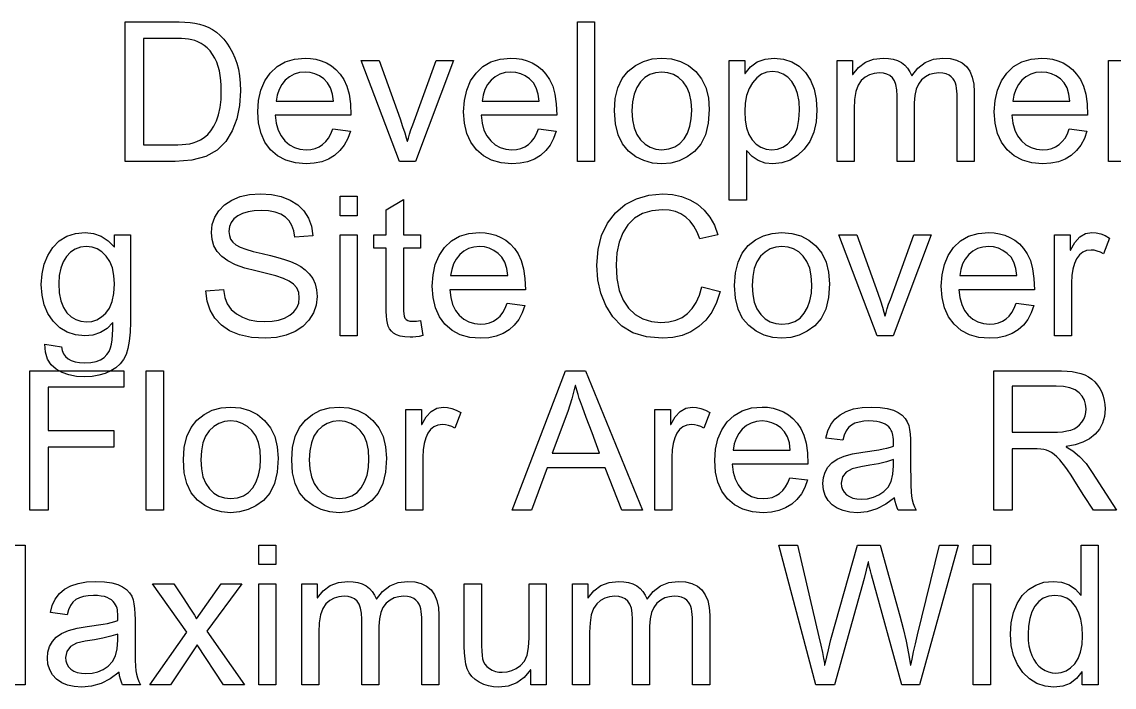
# Model space of a CAD drawing. Header units: metres. Extents: x -43 to 83, y -20 to 98.
# Drawn here: x -28.03 to -12.37, y -9.53 to 0 of the extents above; entities that cross this region are included whole.
import ezdxf

# ---------------------------------------------------------------- set-up
doc = ezdxf.new("R2010")
doc.units = ezdxf.units.M
doc.layers.add('METRICS', color=7, linetype='Continuous')

msp = doc.modelspace()

# ---------------------------------------------------------------- linework, layer by layer
at = {"layer": 'METRICS'}
for points in [[(-26.548, 0), (-25.858, 0), (-25.771, -0.001), (-25.689, -0.005), (-25.614, -0.01), (-25.546, -0.018), (-25.481, -0.031), (-25.418, -0.05), (-25.356, -0.076), (-25.295, -0.108), (-25.238, -0.148), (-25.183, -0.194), (-25.133, -0.246), (-25.087, -0.306), (-25.044, -0.371), (-25.007, -0.44), (-24.974, -0.515), (-24.946, -0.594), (-24.924, -0.68), (-24.908, -0.774), (-24.898, -0.877), (-24.895, -0.989), (-24.908, -1.2), (-24.947, -1.392), (-25.013, -1.563), (-25.105, -1.716), (-25.229, -1.84), (-25.391, -1.929), (-25.591, -1.982), (-25.828, -2), (-26.548, -2), (-26.548, 0)], [(-19.817, -2), (-20.063, -2), (-20.063, 0), (-19.817, 0), (-19.817, -2)], [(-26.284, -1.763), (-25.855, -1.763), (-25.792, -1.762), (-25.731, -1.759), (-25.675, -1.753), (-25.621, -1.746), (-25.57, -1.735), (-25.518, -1.716), (-25.465, -1.69), (-25.413, -1.658), (-25.362, -1.616), (-25.316, -1.562), (-25.274, -1.497), (-25.237, -1.42), (-25.207, -1.331), (-25.185, -1.229), (-25.172, -1.113), (-25.168, -0.984), (-25.169, -0.91), (-25.174, -0.839), (-25.183, -0.77), (-25.194, -0.703), (-25.211, -0.64), (-25.232, -0.579), (-25.26, -0.521), (-25.293, -0.466), (-25.33, -0.416), (-25.37, -0.373), (-25.412, -0.337), (-25.457, -0.309), (-25.503, -0.287), (-25.549, -0.269), (-25.593, -0.256), (-25.638, -0.248), (-25.685, -0.244), (-25.738, -0.24), (-25.798, -0.238), (-25.864, -0.237), (-26.284, -0.237), (-26.284, -1.763)], [(-23.31, -1.338), (-24.394, -1.338), (-24.38, -1.451), (-24.352, -1.55), (-24.312, -1.635), (-24.257, -1.705), (-24.192, -1.761), (-24.12, -1.8), (-24.04, -1.824), (-23.952, -1.832), (-23.885, -1.828), (-23.823, -1.814), (-23.767, -1.79), (-23.716, -1.758), (-23.671, -1.716), (-23.632, -1.665), (-23.598, -1.604), (-23.57, -1.533), (-23.318, -1.565), (-23.355, -1.671), (-23.405, -1.765), (-23.468, -1.845), (-23.543, -1.913), (-23.63, -1.966), (-23.727, -2.004), (-23.835, -2.027), (-23.952, -2.034), (-24.106, -2.022), (-24.243, -1.984), (-24.361, -1.922), (-24.462, -1.834), (-24.542, -1.725), (-24.599, -1.598), (-24.634, -1.452), (-24.645, -1.288), (-24.634, -1.125), (-24.601, -0.978), (-24.545, -0.847), (-24.467, -0.733), (-24.369, -0.639), (-24.253, -0.573), (-24.118, -0.533), (-23.966, -0.52), (-23.887, -0.524), (-23.811, -0.537), (-23.735, -0.559), (-23.661, -0.589), (-23.59, -0.63), (-23.525, -0.683), (-23.466, -0.749), (-23.412, -0.826), (-23.367, -0.921), (-23.335, -1.038), (-23.316, -1.177), (-23.31, -1.338)], [(-21.838, -0.553), (-22.385, -2), (-22.614, -2), (-23.164, -0.553), (-22.905, -0.553), (-22.606, -1.39), (-22.568, -1.499), (-22.538, -1.589), (-22.517, -1.66), (-22.505, -1.712), (-22.499, -1.712), (-22.486, -1.665), (-22.47, -1.61), (-22.449, -1.547), (-22.424, -1.477), (-22.089, -0.553), (-21.838, -0.553)], [(-20.359, -1.338), (-21.443, -1.338), (-21.429, -1.451), (-21.402, -1.55), (-21.361, -1.635), (-21.306, -1.705), (-21.241, -1.761), (-21.169, -1.8), (-21.089, -1.824), (-21.001, -1.832), (-20.934, -1.828), (-20.872, -1.814), (-20.816, -1.79), (-20.765, -1.758), (-20.72, -1.716), (-20.681, -1.665), (-20.647, -1.604), (-20.619, -1.533), (-20.367, -1.565), (-20.404, -1.671), (-20.454, -1.765), (-20.517, -1.845), (-20.592, -1.913), (-20.679, -1.966), (-20.776, -2.004), (-20.884, -2.027), (-21.001, -2.034), (-21.155, -2.022), (-21.292, -1.984), (-21.41, -1.922), (-21.511, -1.834), (-21.591, -1.725), (-21.649, -1.598), (-21.683, -1.452), (-21.694, -1.288), (-21.683, -1.125), (-21.65, -0.978), (-21.594, -0.847), (-21.516, -0.733), (-21.418, -0.639), (-21.302, -0.573), (-21.168, -0.533), (-21.015, -0.52), (-20.937, -0.524), (-20.86, -0.537), (-20.784, -0.559), (-20.71, -0.589), (-20.64, -0.63), (-20.575, -0.683), (-20.515, -0.749), (-20.461, -0.826), (-20.416, -0.921), (-20.384, -1.038), (-20.365, -1.177), (-20.359, -1.338)], [(-18.853, -0.52), (-18.712, -0.532), (-18.584, -0.568), (-18.469, -0.627), (-18.366, -0.711), (-18.282, -0.816), (-18.222, -0.942), (-18.185, -1.088), (-18.173, -1.254), (-18.186, -1.452), (-18.225, -1.618), (-18.291, -1.753), (-18.382, -1.857), (-18.49, -1.935), (-18.604, -1.99), (-18.725, -2.023), (-18.853, -2.034), (-18.985, -2.023), (-19.109, -1.989), (-19.223, -1.932), (-19.329, -1.853), (-19.417, -1.749), (-19.48, -1.618), (-19.518, -1.461), (-19.531, -1.277), (-19.519, -1.098), (-19.482, -0.944), (-19.421, -0.813), (-19.336, -0.707), (-19.232, -0.625), (-19.117, -0.567), (-18.991, -0.532), (-18.853, -0.52)], [(-17.656, -0.739), (-17.579, -0.643), (-17.484, -0.575), (-17.372, -0.534), (-17.243, -0.52), (-17.108, -0.533), (-16.988, -0.571), (-16.883, -0.636), (-16.793, -0.726), (-16.72, -0.838), (-16.669, -0.964), (-16.638, -1.107), (-16.628, -1.265), (-16.639, -1.432), (-16.673, -1.582), (-16.73, -1.713), (-16.81, -1.826), (-16.907, -1.917), (-17.014, -1.982), (-17.131, -2.021), (-17.259, -2.034), (-17.37, -2.023), (-17.469, -1.988), (-17.557, -1.93), (-17.633, -1.849), (-17.64, -1.849), (-17.64, -2.557), (-17.885, -2.557), (-17.885, -0.553), (-17.662, -0.553), (-17.662, -0.739), (-17.656, -0.739)], [(-14.372, -2), (-14.618, -2), (-14.618, -1.086), (-14.619, -1.037), (-14.621, -0.992), (-14.626, -0.951), (-14.632, -0.913), (-14.641, -0.879), (-14.656, -0.846), (-14.676, -0.815), (-14.702, -0.786), (-14.734, -0.762), (-14.774, -0.745), (-14.823, -0.735), (-14.879, -0.731), (-14.948, -0.738), (-15.013, -0.756), (-15.073, -0.788), (-15.128, -0.832), (-15.174, -0.891), (-15.207, -0.965), (-15.227, -1.054), (-15.233, -1.16), (-15.233, -2), (-15.479, -2), (-15.479, -1.059), (-15.483, -0.972), (-15.495, -0.9), (-15.516, -0.843), (-15.545, -0.801), (-15.582, -0.77), (-15.625, -0.749), (-15.675, -0.736), (-15.733, -0.731), (-15.808, -0.738), (-15.877, -0.759), (-15.938, -0.793), (-15.992, -0.84), (-16.037, -0.907), (-16.069, -0.997), (-16.088, -1.111), (-16.094, -1.248), (-16.094, -2), (-16.34, -2), (-16.34, -0.553), (-16.119, -0.553), (-16.119, -0.754), (-16.113, -0.754), (-16.031, -0.652), (-15.931, -0.578), (-15.815, -0.534), (-15.681, -0.52), (-15.604, -0.524), (-15.535, -0.536), (-15.473, -0.555), (-15.418, -0.583), (-15.37, -0.619), (-15.329, -0.663), (-15.295, -0.714), (-15.269, -0.774), (-15.181, -0.663), (-15.077, -0.583), (-14.957, -0.536), (-14.823, -0.52), (-14.717, -0.527), (-14.626, -0.55), (-14.548, -0.588), (-14.485, -0.641), (-14.436, -0.709), (-14.401, -0.793), (-14.379, -0.892), (-14.372, -1.005), (-14.372, -2)], [(-12.749, -1.338), (-13.834, -1.338), (-13.819, -1.451), (-13.792, -1.55), (-13.751, -1.635), (-13.696, -1.705), (-13.632, -1.761), (-13.559, -1.8), (-13.479, -1.824), (-13.392, -1.832), (-13.324, -1.828), (-13.262, -1.814), (-13.206, -1.79), (-13.156, -1.758), (-13.111, -1.716), (-13.071, -1.665), (-13.038, -1.604), (-13.01, -1.533), (-12.757, -1.565), (-12.794, -1.671), (-12.844, -1.765), (-12.907, -1.845), (-12.982, -1.913), (-13.069, -1.966), (-13.166, -2.004), (-13.274, -2.027), (-13.392, -2.034), (-13.546, -2.022), (-13.682, -1.984), (-13.8, -1.922), (-13.901, -1.834), (-13.981, -1.725), (-14.039, -1.598), (-14.073, -1.452), (-14.085, -1.288), (-14.073, -1.125), (-14.04, -0.978), (-13.984, -0.847), (-13.907, -0.733), (-13.808, -0.639), (-13.692, -0.573), (-13.558, -0.533), (-13.405, -0.52), (-13.327, -0.524), (-13.25, -0.537), (-13.174, -0.559), (-13.1, -0.589), (-13.03, -0.63), (-12.965, -0.683), (-12.905, -0.749), (-12.851, -0.826), (-12.807, -0.921), (-12.775, -1.038), (-12.755, -1.177), (-12.749, -1.338)], [(-12.205, -2), (-12.45, -2), (-12.45, -0.553), (-12.229, -0.553)], [(-23.562, -1.136), (-23.576, -1.034), (-23.604, -0.946), (-23.645, -0.874), (-23.699, -0.818), (-23.762, -0.775), (-23.827, -0.745), (-23.895, -0.726), (-23.966, -0.72), (-24.049, -0.728), (-24.124, -0.749), (-24.191, -0.786), (-24.251, -0.836), (-24.301, -0.899), (-24.339, -0.969), (-24.366, -1.049), (-24.381, -1.136), (-23.562, -1.136)], [(-20.611, -1.136), (-20.625, -1.034), (-20.653, -0.946), (-20.694, -0.874), (-20.748, -0.818), (-20.811, -0.775), (-20.876, -0.745), (-20.944, -0.726), (-21.015, -0.72), (-21.098, -0.728), (-21.173, -0.749), (-21.24, -0.786), (-21.3, -0.836), (-21.35, -0.899), (-21.388, -0.969), (-21.415, -1.049), (-21.43, -1.136), (-20.611, -1.136)], [(-18.853, -1.832), (-18.754, -1.822), (-18.668, -1.793), (-18.594, -1.745), (-18.533, -1.677), (-18.486, -1.593), (-18.452, -1.497), (-18.431, -1.388), (-18.424, -1.267), (-18.432, -1.14), (-18.455, -1.029), (-18.494, -0.935), (-18.548, -0.858), (-18.613, -0.798), (-18.686, -0.755), (-18.766, -0.729), (-18.853, -0.72), (-18.942, -0.729), (-19.023, -0.755), (-19.095, -0.799), (-19.16, -0.86), (-19.212, -0.939), (-19.25, -1.034), (-19.272, -1.147), (-19.28, -1.277), (-19.272, -1.406), (-19.249, -1.519), (-19.211, -1.614), (-19.158, -1.692), (-19.093, -1.754), (-19.02, -1.797), (-18.94, -1.823), (-18.853, -1.832)], [(-17.276, -1.832), (-17.193, -1.823), (-17.119, -1.797), (-17.051, -1.752), (-16.991, -1.69), (-16.942, -1.61), (-16.907, -1.512), (-16.886, -1.397), (-16.879, -1.265), (-16.885, -1.139), (-16.906, -1.029), (-16.94, -0.935), (-16.987, -0.855), (-17.045, -0.793), (-17.111, -0.748), (-17.184, -0.721), (-17.265, -0.712), (-17.348, -0.722), (-17.424, -0.752), (-17.492, -0.802), (-17.552, -0.872), (-17.601, -0.957), (-17.636, -1.055), (-17.657, -1.164), (-17.664, -1.285), (-17.658, -1.411), (-17.637, -1.521), (-17.604, -1.615), (-17.557, -1.693), (-17.499, -1.754), (-17.432, -1.797), (-17.358, -1.823), (-17.276, -1.832)], [(-13.001, -1.136), (-13.016, -1.034), (-13.043, -0.946), (-13.084, -0.874), (-13.138, -0.818), (-13.201, -0.775), (-13.266, -0.745), (-13.334, -0.726), (-13.405, -0.72), (-13.488, -0.728), (-13.563, -0.749), (-13.631, -0.786), (-13.69, -0.836), (-13.74, -0.899), (-13.779, -0.969), (-13.805, -1.049), (-13.82, -1.136), (-13.001, -1.136)], [(-24.112, -3.087), (-24.127, -2.997), (-24.155, -2.919), (-24.196, -2.853), (-24.25, -2.799), (-24.317, -2.757), (-24.397, -2.727), (-24.491, -2.709), (-24.598, -2.703), (-24.695, -2.708), (-24.783, -2.722), (-24.862, -2.746), (-24.93, -2.78), (-24.987, -2.822), (-25.027, -2.873), (-25.051, -2.933), (-25.059, -3.002), (-25.052, -3.063), (-25.034, -3.115), (-25.003, -3.159), (-24.96, -3.195), (-24.899, -3.227), (-24.816, -3.258), (-24.71, -3.29), (-24.581, -3.321), (-24.463, -3.349), (-24.356, -3.377), (-24.26, -3.405), (-24.176, -3.433), (-24.1, -3.466), (-24.03, -3.506), (-23.966, -3.555), (-23.907, -3.611), (-23.858, -3.677), (-23.823, -3.753), (-23.802, -3.839), (-23.795, -3.935), (-23.808, -4.059), (-23.847, -4.171), (-23.911, -4.273), (-24.001, -4.364), (-24.111, -4.438), (-24.237, -4.491), (-24.379, -4.523), (-24.536, -4.534), (-24.734, -4.522), (-24.905, -4.487), (-25.049, -4.428), (-25.167, -4.346), (-25.26, -4.245), (-25.327, -4.13), (-25.37, -4.001), (-25.389, -3.857), (-25.138, -3.836), (-25.12, -3.948), (-25.083, -4.043), (-25.027, -4.122), (-24.952, -4.186), (-24.864, -4.234), (-24.767, -4.268), (-24.661, -4.288), (-24.547, -4.295), (-24.441, -4.29), (-24.346, -4.273), (-24.261, -4.244), (-24.188, -4.204), (-24.128, -4.154), (-24.085, -4.096), (-24.059, -4.03), (-24.05, -3.956), (-24.059, -3.879), (-24.086, -3.814), (-24.131, -3.76), (-24.194, -3.717), (-24.277, -3.68), (-24.386, -3.642), (-24.518, -3.606), (-24.675, -3.569), (-24.832, -3.529), (-24.965, -3.481), (-25.075, -3.426), (-25.161, -3.364), (-25.226, -3.292), (-25.273, -3.211), (-25.3, -3.121), (-25.31, -3.02), (-25.298, -2.905), (-25.263, -2.8), (-25.204, -2.706), (-25.121, -2.623), (-25.019, -2.554), (-24.899, -2.505), (-24.762, -2.476), (-24.608, -2.466), (-24.45, -2.476), (-24.308, -2.505), (-24.182, -2.554), (-24.073, -2.622), (-23.984, -2.708), (-23.918, -2.811), (-23.876, -2.93), (-23.858, -3.066), (-24.112, -3.087)], [(-23.218, -2.778), (-23.464, -2.778), (-23.464, -2.5), (-23.218, -2.5), (-23.218, -2.778)], [(-18.015, -3.866), (-18.067, -4.023), (-18.135, -4.16), (-18.219, -4.275), (-18.32, -4.368), (-18.434, -4.441), (-18.559, -4.493), (-18.695, -4.524), (-18.842, -4.534), (-19.071, -4.515), (-19.266, -4.457), (-19.428, -4.361), (-19.557, -4.226), (-19.655, -4.065), (-19.726, -3.888), (-19.768, -3.695), (-19.782, -3.486), (-19.765, -3.26), (-19.716, -3.06), (-19.633, -2.885), (-19.518, -2.737), (-19.376, -2.618), (-19.216, -2.534), (-19.037, -2.483), (-18.839, -2.466), (-18.698, -2.475), (-18.568, -2.503), (-18.449, -2.55), (-18.34, -2.615), (-18.244, -2.698), (-18.163, -2.798), (-18.098, -2.915), (-18.049, -3.05), (-18.308, -3.111), (-18.345, -3.013), (-18.391, -2.928), (-18.445, -2.856), (-18.508, -2.797), (-18.579, -2.751), (-18.658, -2.719), (-18.746, -2.699), (-18.842, -2.692), (-18.996, -2.706), (-19.13, -2.746), (-19.244, -2.813), (-19.338, -2.907), (-19.412, -3.024), (-19.465, -3.159), (-19.497, -3.312), (-19.508, -3.484), (-19.496, -3.679), (-19.463, -3.848), (-19.407, -3.989), (-19.329, -4.104), (-19.234, -4.193), (-19.124, -4.257), (-19.001, -4.295), (-18.865, -4.308), (-18.753, -4.3), (-18.652, -4.276), (-18.562, -4.236), (-18.484, -4.181), (-18.416, -4.109), (-18.359, -4.022), (-18.313, -3.918), (-18.278, -3.799), (-18.015, -3.866)], [(-22.278, -4.497), (-22.331, -4.507), (-22.379, -4.514), (-22.423, -4.518), (-22.462, -4.519), (-22.538, -4.516), (-22.602, -4.505), (-22.655, -4.487), (-22.697, -4.462), (-22.73, -4.432), (-22.756, -4.398), (-22.775, -4.36), (-22.787, -4.319), (-22.794, -4.271), (-22.799, -4.214), (-22.803, -4.149), (-22.804, -4.076), (-22.804, -3.242), (-22.982, -3.242), (-22.982, -3.053), (-22.804, -3.053), (-22.804, -2.692), (-22.558, -2.544), (-22.558, -3.053), (-22.312, -3.053), (-22.312, -3.242), (-22.558, -3.242), (-22.558, -4.089), (-22.557, -4.14), (-22.552, -4.183), (-22.545, -4.217), (-22.535, -4.244), (-22.52, -4.264), (-22.496, -4.278), (-22.463, -4.287), (-22.422, -4.29), (-22.395, -4.289), (-22.368, -4.287), (-22.34, -4.284), (-22.312, -4.279), (-22.278, -4.497)], [(-26.472, -4.305), (-26.476, -4.449), (-26.487, -4.574), (-26.507, -4.68), (-26.533, -4.765), (-26.57, -4.837), (-26.619, -4.901), (-26.679, -4.956), (-26.752, -5.002), (-26.834, -5.039), (-26.924, -5.065), (-27.022, -5.081), (-27.127, -5.087), (-27.245, -5.08), (-27.352, -5.059), (-27.449, -5.025), (-27.536, -4.977), (-27.608, -4.914), (-27.659, -4.834), (-27.69, -4.736), (-27.7, -4.62), (-27.461, -4.657), (-27.45, -4.711), (-27.43, -4.757), (-27.402, -4.797), (-27.365, -4.829), (-27.319, -4.854), (-27.265, -4.872), (-27.202, -4.883), (-27.13, -4.886), (-27.041, -4.881), (-26.964, -4.867), (-26.901, -4.842), (-26.85, -4.808), (-26.81, -4.767), (-26.778, -4.722), (-26.756, -4.672), (-26.741, -4.619), (-26.733, -4.557), (-26.727, -4.486), (-26.723, -4.403), (-26.722, -4.31), (-26.807, -4.393), (-26.902, -4.453), (-27.008, -4.488), (-27.124, -4.5), (-27.258, -4.487), (-27.379, -4.448), (-27.485, -4.383), (-27.578, -4.291), (-27.653, -4.18), (-27.706, -4.055), (-27.738, -3.917), (-27.749, -3.765), (-27.739, -3.612), (-27.707, -3.472), (-27.655, -3.346), (-27.583, -3.233), (-27.491, -3.139), (-27.384, -3.073), (-27.261, -3.033), (-27.121, -3.02), (-26.999, -3.033), (-26.889, -3.071), (-26.79, -3.136), (-26.704, -3.226), (-26.698, -3.226), (-26.698, -3.053), (-26.472, -3.053), (-26.472, -4.305)], [(-23.218, -4.5), (-23.464, -4.5), (-23.464, -3.053), (-23.218, -3.053), (-23.218, -4.5)], [(-20.809, -3.838), (-21.894, -3.838), (-21.879, -3.951), (-21.852, -4.05), (-21.811, -4.135), (-21.756, -4.205), (-21.692, -4.261), (-21.619, -4.3), (-21.539, -4.324), (-21.452, -4.332), (-21.384, -4.328), (-21.322, -4.314), (-21.266, -4.29), (-21.216, -4.258), (-21.171, -4.216), (-21.131, -4.165), (-21.098, -4.104), (-21.07, -4.033), (-20.817, -4.065), (-20.854, -4.171), (-20.904, -4.265), (-20.967, -4.345), (-21.042, -4.413), (-21.129, -4.466), (-21.226, -4.504), (-21.334, -4.527), (-21.452, -4.534), (-21.606, -4.522), (-21.742, -4.484), (-21.86, -4.422), (-21.961, -4.334), (-22.041, -4.225), (-22.099, -4.098), (-22.133, -3.952), (-22.145, -3.788), (-22.133, -3.625), (-22.1, -3.478), (-22.044, -3.347), (-21.967, -3.233), (-21.868, -3.139), (-21.752, -3.073), (-21.618, -3.033), (-21.465, -3.02), (-21.387, -3.024), (-21.31, -3.037), (-21.234, -3.059), (-21.16, -3.089), (-21.09, -3.13), (-21.025, -3.183), (-20.965, -3.249), (-20.911, -3.326), (-20.867, -3.421), (-20.835, -3.538), (-20.815, -3.677), (-20.809, -3.838)], [(-17.13, -3.02), (-16.989, -3.032), (-16.861, -3.068), (-16.746, -3.127), (-16.643, -3.211), (-16.559, -3.316), (-16.498, -3.442), (-16.462, -3.588), (-16.45, -3.754), (-16.463, -3.952), (-16.502, -4.118), (-16.568, -4.253), (-16.659, -4.357), (-16.767, -4.435), (-16.881, -4.49), (-17.002, -4.523), (-17.13, -4.534), (-17.262, -4.523), (-17.386, -4.489), (-17.5, -4.432), (-17.606, -4.353), (-17.694, -4.249), (-17.757, -4.118), (-17.795, -3.961), (-17.808, -3.777), (-17.795, -3.598), (-17.759, -3.444), (-17.698, -3.313), (-17.613, -3.207), (-17.509, -3.125), (-17.394, -3.067), (-17.268, -3.032), (-17.13, -3.02)], [(-14.989, -3.053), (-15.536, -4.5), (-15.765, -4.5), (-16.315, -3.053), (-16.056, -3.053), (-15.757, -3.89), (-15.719, -3.999), (-15.69, -4.089), (-15.669, -4.16), (-15.656, -4.212), (-15.651, -4.212), (-15.638, -4.165), (-15.621, -4.11), (-15.6, -4.047), (-15.576, -3.977), (-15.24, -3.053), (-14.989, -3.053)], [(-13.51, -3.838), (-14.595, -3.838), (-14.581, -3.951), (-14.553, -4.05), (-14.512, -4.135), (-14.458, -4.205), (-14.393, -4.261), (-14.32, -4.3), (-14.24, -4.324), (-14.153, -4.332), (-14.085, -4.328), (-14.024, -4.314), (-13.967, -4.29), (-13.917, -4.258), (-13.872, -4.216), (-13.833, -4.165), (-13.799, -4.104), (-13.771, -4.033), (-13.518, -4.065), (-13.556, -4.171), (-13.605, -4.265), (-13.668, -4.345), (-13.744, -4.413), (-13.83, -4.466), (-13.928, -4.504), (-14.035, -4.527), (-14.153, -4.534), (-14.307, -4.522), (-14.443, -4.484), (-14.562, -4.422), (-14.662, -4.334), (-14.743, -4.225), (-14.8, -4.098), (-14.834, -3.952), (-14.846, -3.788), (-14.835, -3.625), (-14.801, -3.478), (-14.746, -3.347), (-14.668, -3.233), (-14.57, -3.139), (-14.453, -3.073), (-14.319, -3.033), (-14.166, -3.02), (-14.088, -3.024), (-14.011, -3.037), (-13.936, -3.059), (-13.862, -3.089), (-13.791, -3.13), (-13.726, -3.183), (-13.666, -3.249), (-13.613, -3.326), (-13.568, -3.421), (-13.536, -3.538), (-13.517, -3.677), (-13.51, -3.838)], [(-12.434, -3.098), (-12.518, -3.324), (-12.564, -3.301), (-12.609, -3.284), (-12.653, -3.274), (-12.697, -3.271), (-12.762, -3.279), (-12.818, -3.302), (-12.866, -3.34), (-12.906, -3.394), (-12.937, -3.462), (-12.959, -3.542), (-12.972, -3.635), (-12.977, -3.74), (-12.977, -4.5), (-13.222, -4.5), (-13.222, -3.053), (-12.999, -3.053), (-12.999, -3.271), (-12.993, -3.271), (-12.93, -3.161), (-12.858, -3.083), (-12.777, -3.035), (-12.686, -3.02), (-12.623, -3.025), (-12.56, -3.039), (-12.497, -3.064), (-12.434, -3.098)], [(-27.101, -4.299), (-27.025, -4.292), (-26.953, -4.268), (-26.886, -4.229), (-26.823, -4.175), (-26.77, -4.102), (-26.732, -4.008), (-26.709, -3.893), (-26.701, -3.756), (-26.708, -3.634), (-26.73, -3.527), (-26.766, -3.436), (-26.817, -3.359), (-26.879, -3.298), (-26.947, -3.255), (-27.022, -3.229), (-27.104, -3.22), (-27.187, -3.229), (-27.262, -3.256), (-27.329, -3.3), (-27.388, -3.362), (-27.436, -3.44), (-27.47, -3.53), (-27.491, -3.634), (-27.498, -3.751), (-27.491, -3.884), (-27.469, -3.998), (-27.433, -4.092), (-27.383, -4.168), (-27.322, -4.225), (-27.255, -4.267), (-27.181, -4.291), (-27.101, -4.299)], [(-21.061, -3.636), (-21.076, -3.534), (-21.103, -3.446), (-21.144, -3.374), (-21.198, -3.318), (-21.261, -3.275), (-21.326, -3.245), (-21.394, -3.226), (-21.465, -3.22), (-21.548, -3.228), (-21.623, -3.249), (-21.691, -3.286), (-21.75, -3.336), (-21.8, -3.399), (-21.839, -3.469), (-21.865, -3.549), (-21.88, -3.636), (-21.061, -3.636)], [(-17.13, -4.332), (-17.031, -4.322), (-16.945, -4.293), (-16.871, -4.245), (-16.81, -4.177), (-16.763, -4.093), (-16.729, -3.997), (-16.708, -3.888), (-16.701, -3.767), (-16.709, -3.64), (-16.732, -3.529), (-16.771, -3.435), (-16.825, -3.358), (-16.89, -3.298), (-16.963, -3.255), (-17.043, -3.229), (-17.13, -3.22), (-17.219, -3.229), (-17.3, -3.255), (-17.372, -3.299), (-17.437, -3.36), (-17.489, -3.439), (-17.527, -3.534), (-17.549, -3.647), (-17.557, -3.777), (-17.549, -3.906), (-17.526, -4.019), (-17.488, -4.114), (-17.435, -4.192), (-17.37, -4.254), (-17.297, -4.297), (-17.217, -4.323), (-17.13, -4.332)], [(-13.763, -3.636), (-13.777, -3.534), (-13.804, -3.446), (-13.845, -3.374), (-13.9, -3.318), (-13.962, -3.275), (-14.027, -3.245), (-14.096, -3.226), (-14.166, -3.22), (-14.249, -3.228), (-14.324, -3.249), (-14.392, -3.286), (-14.452, -3.336), (-14.502, -3.399), (-14.54, -3.469), (-14.566, -3.549), (-14.581, -3.636), (-13.763, -3.636)], [(-26.565, -5.237), (-27.649, -5.237), (-27.649, -5.857), (-26.709, -5.857), (-26.709, -6.094), (-27.649, -6.094), (-27.649, -7), (-27.914, -7), (-27.914, -5), (-26.565, -5), (-26.565, -5.237)], [(-25.999, -7), (-26.244, -7), (-26.244, -5), (-25.999, -5), (-25.999, -7)], [(-19.13, -7), (-19.428, -7), (-19.663, -6.392), (-20.498, -6.392), (-20.719, -7), (-20.999, -7), (-20.231, -5), (-19.945, -5), (-19.13, -7)], [(-12.332, -7), (-12.664, -7), (-12.8, -6.787), (-12.907, -6.619), (-12.985, -6.497), (-13.035, -6.42), (-13.072, -6.368), (-13.11, -6.32), (-13.148, -6.276), (-13.188, -6.235), (-13.227, -6.2), (-13.265, -6.172), (-13.302, -6.152), (-13.338, -6.138), (-13.376, -6.129), (-13.419, -6.122), (-13.469, -6.119), (-13.524, -6.117), (-13.829, -6.117), (-13.829, -7), (-14.094, -7), (-14.094, -5), (-13.209, -5), (-13.122, -5.001), (-13.042, -5.006), (-12.97, -5.013), (-12.905, -5.023), (-12.845, -5.038), (-12.789, -5.059), (-12.737, -5.087), (-12.689, -5.121), (-12.645, -5.16), (-12.607, -5.205), (-12.574, -5.254), (-12.546, -5.308), (-12.525, -5.366), (-12.509, -5.425), (-12.5, -5.485), (-12.497, -5.547), (-12.506, -5.655), (-12.532, -5.751), (-12.577, -5.837), (-12.64, -5.911), (-12.72, -5.974), (-12.816, -6.024), (-12.928, -6.061), (-13.057, -6.086), (-13.057, -6.091), (-12.959, -6.147), (-12.863, -6.227), (-12.77, -6.33), (-12.681, -6.456), (-12.332, -7)], [(-19.744, -6.181), (-19.853, -5.892), (-19.936, -5.672), (-19.991, -5.523), (-20.02, -5.444), (-20.037, -5.396), (-20.054, -5.341), (-20.071, -5.279), (-20.09, -5.209), (-20.097, -5.209), (-20.118, -5.308), (-20.142, -5.403), (-20.169, -5.495), (-20.199, -5.583), (-20.423, -6.181), (-19.744, -6.181)], [(-13.829, -5.88), (-13.262, -5.88), (-13.18, -5.878), (-13.108, -5.873), (-13.044, -5.863), (-12.99, -5.851), (-12.942, -5.832), (-12.9, -5.807), (-12.862, -5.776), (-12.829, -5.737), (-12.803, -5.693), (-12.784, -5.647), (-12.773, -5.598), (-12.769, -5.547), (-12.776, -5.481), (-12.794, -5.421), (-12.825, -5.365), (-12.869, -5.315), (-12.927, -5.273), (-13.001, -5.244), (-13.091, -5.226), (-13.198, -5.22), (-13.829, -5.22), (-13.829, -5.88)], [(-25.034, -5.52), (-24.894, -5.532), (-24.766, -5.568), (-24.651, -5.627), (-24.548, -5.711), (-24.463, -5.816), (-24.403, -5.942), (-24.367, -6.088), (-24.355, -6.254), (-24.368, -6.452), (-24.407, -6.618), (-24.472, -6.753), (-24.563, -6.857), (-24.671, -6.935), (-24.785, -6.99), (-24.906, -7.023), (-25.034, -7.034), (-25.167, -7.023), (-25.29, -6.989), (-25.405, -6.932), (-25.51, -6.853), (-25.599, -6.749), (-25.662, -6.618), (-25.7, -6.461), (-25.712, -6.277), (-25.7, -6.098), (-25.663, -5.944), (-25.602, -5.813), (-25.517, -5.707), (-25.414, -5.625), (-25.299, -5.567), (-25.172, -5.532), (-25.034, -5.52)], [(-23.48, -5.52), (-23.34, -5.532), (-23.212, -5.568), (-23.097, -5.627), (-22.994, -5.711), (-22.909, -5.816), (-22.849, -5.942), (-22.813, -6.088), (-22.801, -6.254), (-22.814, -6.452), (-22.853, -6.618), (-22.918, -6.753), (-23.01, -6.857), (-23.117, -6.935), (-23.232, -6.99), (-23.353, -7.023), (-23.48, -7.034), (-23.613, -7.023), (-23.736, -6.989), (-23.851, -6.932), (-23.956, -6.853), (-24.045, -6.749), (-24.108, -6.618), (-24.146, -6.461), (-24.158, -6.277), (-24.146, -6.098), (-24.109, -5.944), (-24.049, -5.813), (-23.963, -5.707), (-23.86, -5.625), (-23.745, -5.567), (-23.618, -5.532), (-23.48, -5.52)], [(-21.735, -5.598), (-21.82, -5.824), (-21.865, -5.801), (-21.91, -5.784), (-21.955, -5.774), (-21.999, -5.771), (-22.063, -5.779), (-22.12, -5.802), (-22.168, -5.84), (-22.207, -5.894), (-22.238, -5.962), (-22.261, -6.042), (-22.274, -6.135), (-22.278, -6.24), (-22.278, -7), (-22.524, -7), (-22.524, -5.553), (-22.3, -5.553), (-22.3, -5.771), (-22.295, -5.771), (-22.231, -5.661), (-22.159, -5.583), (-22.078, -5.535), (-21.988, -5.52), (-21.925, -5.525), (-21.862, -5.539), (-21.799, -5.564), (-21.735, -5.598)], [(-18.165, -5.598), (-18.25, -5.824), (-18.295, -5.801), (-18.34, -5.784), (-18.384, -5.774), (-18.428, -5.771), (-18.493, -5.779), (-18.549, -5.802), (-18.597, -5.84), (-18.637, -5.894), (-18.668, -5.962), (-18.69, -6.042), (-18.704, -6.135), (-18.708, -6.24), (-18.708, -7), (-18.954, -7), (-18.954, -5.553), (-18.73, -5.553), (-18.73, -5.771), (-18.724, -5.771), (-18.661, -5.661), (-18.589, -5.583), (-18.508, -5.535), (-18.417, -5.52), (-18.355, -5.525), (-18.292, -5.539), (-18.228, -5.564), (-18.165, -5.598)], [(-16.757, -6.338), (-17.842, -6.338), (-17.828, -6.451), (-17.8, -6.55), (-17.759, -6.635), (-17.705, -6.705), (-17.64, -6.761), (-17.567, -6.8), (-17.487, -6.824), (-17.4, -6.832), (-17.332, -6.828), (-17.27, -6.814), (-17.214, -6.79), (-17.164, -6.758), (-17.119, -6.716), (-17.079, -6.665), (-17.046, -6.604), (-17.018, -6.533), (-16.765, -6.565), (-16.802, -6.671), (-16.852, -6.765), (-16.915, -6.845), (-16.99, -6.913), (-17.077, -6.966), (-17.175, -7.004), (-17.282, -7.027), (-17.4, -7.034), (-17.554, -7.022), (-17.69, -6.984), (-17.809, -6.922), (-17.909, -6.834), (-17.99, -6.725), (-18.047, -6.598), (-18.081, -6.452), (-18.093, -6.288), (-18.082, -6.125), (-18.048, -5.978), (-17.993, -5.847), (-17.915, -5.733), (-17.817, -5.639), (-17.7, -5.573), (-17.566, -5.533), (-17.413, -5.52), (-17.335, -5.524), (-17.258, -5.537), (-17.183, -5.559), (-17.108, -5.589), (-17.038, -5.63), (-16.973, -5.683), (-16.913, -5.749), (-16.859, -5.826), (-16.815, -5.921), (-16.783, -6.038), (-16.764, -6.177), (-16.757, -6.338)], [(-15.206, -7), (-15.464, -7), (-15.48, -6.963), (-15.494, -6.921), (-15.506, -6.874), (-15.514, -6.821), (-15.64, -6.914), (-15.771, -6.981), (-15.907, -7.021), (-16.048, -7.034), (-16.156, -7.027), (-16.253, -7.005), (-16.337, -6.97), (-16.409, -6.92), (-16.467, -6.858), (-16.509, -6.786), (-16.533, -6.706), (-16.542, -6.617), (-16.534, -6.531), (-16.51, -6.452), (-16.47, -6.382), (-16.414, -6.32), (-16.339, -6.266), (-16.24, -6.223), (-16.117, -6.189), (-15.971, -6.165), (-15.742, -6.131), (-15.681, -6.12), (-15.625, -6.108), (-15.575, -6.095), (-15.531, -6.08), (-15.531, -6.029), (-15.532, -5.986), (-15.535, -5.951), (-15.538, -5.924), (-15.543, -5.901), (-15.551, -5.878), (-15.563, -5.854), (-15.578, -5.829), (-15.597, -5.806), (-15.621, -5.785), (-15.651, -5.767), (-15.685, -5.75), (-15.725, -5.737), (-15.771, -5.728), (-15.824, -5.722), (-15.883, -5.72), (-15.958, -5.724), (-16.024, -5.735), (-16.083, -5.753), (-16.133, -5.779), (-16.175, -5.815), (-16.211, -5.863), (-16.239, -5.924), (-16.259, -5.997), (-16.499, -5.966), (-16.472, -5.862), (-16.429, -5.771), (-16.37, -5.694), (-16.296, -5.632), (-16.207, -5.583), (-16.102, -5.548), (-15.981, -5.527), (-15.846, -5.52), (-15.724, -5.525), (-15.62, -5.539), (-15.533, -5.563), (-15.463, -5.597), (-15.408, -5.637), (-15.365, -5.682), (-15.333, -5.731), (-15.313, -5.783), (-15.301, -5.842), (-15.292, -5.908), (-15.287, -5.982), (-15.285, -6.064), (-15.285, -6.394), (-15.284, -6.533), (-15.282, -6.646), (-15.279, -6.735), (-15.274, -6.799), (-15.265, -6.85), (-15.251, -6.901), (-15.231, -6.951), (-15.206, -7)], [(-25.034, -6.832), (-24.935, -6.822), (-24.849, -6.793), (-24.776, -6.745), (-24.715, -6.677), (-24.667, -6.593), (-24.633, -6.497), (-24.613, -6.388), (-24.606, -6.267), (-24.613, -6.14), (-24.637, -6.029), (-24.675, -5.935), (-24.729, -5.858), (-24.795, -5.798), (-24.867, -5.755), (-24.947, -5.729), (-25.034, -5.72), (-25.123, -5.729), (-25.204, -5.755), (-25.277, -5.799), (-25.341, -5.86), (-25.394, -5.939), (-25.431, -6.034), (-25.454, -6.147), (-25.461, -6.277), (-25.453, -6.406), (-25.431, -6.519), (-25.392, -6.614), (-25.339, -6.692), (-25.274, -6.754), (-25.202, -6.797), (-25.122, -6.823), (-25.034, -6.832)], [(-23.48, -6.832), (-23.381, -6.822), (-23.295, -6.793), (-23.222, -6.745), (-23.161, -6.677), (-23.113, -6.593), (-23.079, -6.497), (-23.059, -6.388), (-23.052, -6.267), (-23.06, -6.14), (-23.083, -6.029), (-23.121, -5.935), (-23.175, -5.858), (-23.241, -5.798), (-23.313, -5.755), (-23.393, -5.729), (-23.48, -5.72), (-23.569, -5.729), (-23.65, -5.755), (-23.723, -5.799), (-23.787, -5.86), (-23.84, -5.939), (-23.877, -6.034), (-23.9, -6.147), (-23.907, -6.277), (-23.9, -6.406), (-23.877, -6.519), (-23.839, -6.614), (-23.785, -6.692), (-23.72, -6.754), (-23.648, -6.797), (-23.568, -6.823), (-23.48, -6.832)], [(-17.01, -6.136), (-17.024, -6.034), (-17.051, -5.946), (-17.092, -5.874), (-17.147, -5.818), (-17.209, -5.775), (-17.274, -5.745), (-17.342, -5.726), (-17.413, -5.72), (-17.496, -5.728), (-17.571, -5.749), (-17.639, -5.786), (-17.698, -5.836), (-17.749, -5.899), (-17.787, -5.969), (-17.813, -6.049), (-17.828, -6.136), (-17.01, -6.136)], [(-15.531, -6.363), (-15.531, -6.274), (-15.632, -6.305), (-15.745, -6.332), (-15.868, -6.355), (-16.001, -6.376), (-16.123, -6.405), (-16.21, -6.453), (-16.262, -6.522), (-16.28, -6.611), (-16.275, -6.659), (-16.261, -6.702), (-16.237, -6.741), (-16.205, -6.776), (-16.163, -6.804), (-16.113, -6.824), (-16.055, -6.836), (-15.989, -6.84), (-15.901, -6.834), (-15.818, -6.813), (-15.741, -6.779), (-15.669, -6.732), (-15.609, -6.668), (-15.565, -6.585), (-15.539, -6.484), (-15.531, -6.363)], [(-28.333, -7.5), (-27.981, -7.5), (-27.981, -9.5)], [(-24.385, -7.778), (-24.63, -7.778), (-24.63, -7.5), (-24.385, -7.5), (-24.385, -7.778)], [(-14.604, -7.5), (-15.156, -9.5), (-15.409, -9.5), (-15.846, -7.924), (-15.861, -7.867), (-15.874, -7.818), (-15.883, -7.775), (-15.889, -7.74), (-15.895, -7.74), (-15.951, -7.977), (-16.377, -9.5), (-16.644, -9.5), (-17.177, -7.5), (-16.907, -7.5), (-16.599, -8.812), (-16.571, -8.933), (-16.549, -9.036), (-16.532, -9.122), (-16.521, -9.192), (-16.52, -9.203), (-16.519, -9.211), (-16.519, -9.217), (-16.518, -9.22), (-16.513, -9.22), (-16.487, -9.1), (-16.464, -8.998), (-16.444, -8.914), (-16.427, -8.849), (-16.046, -7.5), (-15.724, -7.5), (-15.441, -8.511), (-15.391, -8.696), (-15.349, -8.877), (-15.314, -9.051), (-15.286, -9.22), (-15.281, -9.22), (-15.264, -9.132), (-15.243, -9.03), (-15.217, -8.915), (-15.186, -8.785), (-14.87, -7.5), (-14.604, -7.5)], [(-14.142, -7.778), (-14.387, -7.778), (-14.387, -7.5), (-14.142, -7.5), (-14.142, -7.778)], [(-12.596, -9.5), (-12.825, -9.5), (-12.825, -9.316), (-12.831, -9.316), (-12.905, -9.411), (-12.997, -9.48), (-13.105, -9.52), (-13.231, -9.534), (-13.358, -9.521), (-13.475, -9.481), (-13.58, -9.416), (-13.675, -9.323), (-13.753, -9.21), (-13.808, -9.081), (-13.842, -8.937), (-13.853, -8.777), (-13.842, -8.611), (-13.811, -8.463), (-13.758, -8.334), (-13.685, -8.223), (-13.594, -8.134), (-13.49, -8.071), (-13.373, -8.032), (-13.241, -8.02), (-13.12, -8.032), (-13.013, -8.069), (-12.922, -8.131), (-12.847, -8.218), (-12.842, -8.218), (-12.842, -7.5), (-12.596, -7.5), (-12.596, -9.5)], [(-26.326, -9.5), (-26.584, -9.5), (-26.6, -9.463), (-26.614, -9.421), (-26.626, -9.374), (-26.634, -9.321), (-26.76, -9.414), (-26.891, -9.481), (-27.027, -9.521), (-27.168, -9.534), (-27.276, -9.527), (-27.373, -9.505), (-27.457, -9.47), (-27.529, -9.42), (-27.587, -9.358), (-27.629, -9.286), (-27.653, -9.206), (-27.662, -9.117), (-27.654, -9.031), (-27.63, -8.952), (-27.59, -8.882), (-27.534, -8.82), (-27.459, -8.766), (-27.36, -8.723), (-27.237, -8.689), (-27.091, -8.665), (-26.862, -8.631), (-26.801, -8.62), (-26.745, -8.608), (-26.695, -8.595), (-26.651, -8.58), (-26.651, -8.529), (-26.652, -8.486), (-26.655, -8.451), (-26.658, -8.424), (-26.663, -8.401), (-26.671, -8.378), (-26.683, -8.354), (-26.698, -8.329), (-26.717, -8.306), (-26.741, -8.285), (-26.771, -8.267), (-26.805, -8.25), (-26.845, -8.237), (-26.891, -8.228), (-26.944, -8.222), (-27.003, -8.22), (-27.078, -8.224), (-27.144, -8.235), (-27.203, -8.253), (-27.253, -8.279), (-27.295, -8.315), (-27.331, -8.363), (-27.359, -8.424), (-27.379, -8.497), (-27.619, -8.466), (-27.592, -8.362), (-27.549, -8.271), (-27.49, -8.194), (-27.416, -8.132), (-27.327, -8.083), (-27.222, -8.048), (-27.101, -8.027), (-26.966, -8.02), (-26.844, -8.025), (-26.74, -8.039), (-26.653, -8.063), (-26.583, -8.097), (-26.528, -8.137), (-26.485, -8.182), (-26.453, -8.231), (-26.433, -8.283), (-26.421, -8.342), (-26.412, -8.408), (-26.407, -8.482), (-26.405, -8.564), (-26.405, -8.894), (-26.404, -9.033), (-26.402, -9.146), (-26.399, -9.235), (-26.394, -9.299), (-26.385, -9.35), (-26.371, -9.401), (-26.351, -9.451), (-26.326, -9.5)], [(-24.836, -9.5), (-25.139, -9.5), (-25.516, -8.927), (-25.896, -9.5), (-26.195, -9.5), (-25.664, -8.746), (-26.153, -8.053), (-25.849, -8.053), (-25.717, -8.252), (-25.619, -8.402), (-25.554, -8.502), (-25.524, -8.553), (-25.169, -8.053), (-24.876, -8.053), (-25.377, -8.732), (-24.836, -9.5)], [(-24.385, -9.5), (-24.63, -9.5), (-24.63, -8.053), (-24.385, -8.053), (-24.385, -9.5)], [(-22.048, -9.5), (-22.293, -9.5), (-22.293, -8.586), (-22.294, -8.537), (-22.297, -8.492), (-22.301, -8.451), (-22.307, -8.413), (-22.316, -8.379), (-22.331, -8.346), (-22.352, -8.315), (-22.377, -8.286), (-22.409, -8.262), (-22.45, -8.245), (-22.498, -8.235), (-22.554, -8.231), (-22.624, -8.238), (-22.689, -8.256), (-22.749, -8.288), (-22.804, -8.332), (-22.85, -8.391), (-22.882, -8.465), (-22.902, -8.554), (-22.909, -8.66), (-22.909, -9.5), (-23.154, -9.5), (-23.154, -8.559), (-23.158, -8.472), (-23.171, -8.4), (-23.191, -8.343), (-23.22, -8.301), (-23.257, -8.27), (-23.3, -8.249), (-23.351, -8.236), (-23.408, -8.231), (-23.484, -8.238), (-23.552, -8.259), (-23.613, -8.293), (-23.668, -8.34), (-23.712, -8.407), (-23.744, -8.497), (-23.763, -8.611), (-23.769, -8.748), (-23.769, -9.5), (-24.015, -9.5), (-24.015, -8.053), (-23.794, -8.053), (-23.794, -8.254), (-23.789, -8.254), (-23.706, -8.152), (-23.607, -8.078), (-23.49, -8.034), (-23.356, -8.02), (-23.28, -8.024), (-23.211, -8.036), (-23.148, -8.055), (-23.093, -8.083), (-23.045, -8.119), (-23.005, -8.163), (-22.971, -8.214), (-22.944, -8.274), (-22.856, -8.163), (-22.752, -8.083), (-22.633, -8.036), (-22.498, -8.02), (-22.392, -8.027), (-22.301, -8.05), (-22.224, -8.088), (-22.16, -8.141), (-22.111, -8.209), (-22.076, -8.293), (-22.055, -8.392), (-22.048, -8.505), (-22.048, -9.5)], [(-20.509, -9.5), (-20.729, -9.5), (-20.729, -9.287), (-20.735, -9.287), (-20.826, -9.395), (-20.932, -9.472), (-21.053, -9.519), (-21.19, -9.534), (-21.264, -9.53), (-21.335, -9.517), (-21.404, -9.495), (-21.47, -9.464), (-21.529, -9.425), (-21.577, -9.38), (-21.615, -9.329), (-21.642, -9.27), (-21.661, -9.204), (-21.674, -9.128), (-21.682, -9.044), (-21.685, -8.95), (-21.685, -8.053), (-21.439, -8.053), (-21.439, -8.855), (-21.438, -8.944), (-21.435, -9.02), (-21.429, -9.082), (-21.421, -9.13), (-21.408, -9.17), (-21.388, -9.206), (-21.36, -9.239), (-21.325, -9.267), (-21.284, -9.291), (-21.239, -9.308), (-21.191, -9.318), (-21.139, -9.321), (-21.071, -9.315), (-21.004, -9.297), (-20.94, -9.267), (-20.877, -9.225), (-20.823, -9.164), (-20.785, -9.077), (-20.762, -8.965), (-20.754, -8.826), (-20.754, -8.053), (-20.509, -8.053), (-20.509, -9.5)], [(-18.166, -9.5), (-18.412, -9.5), (-18.412, -8.586), (-18.413, -8.537), (-18.415, -8.492), (-18.42, -8.451), (-18.426, -8.413), (-18.435, -8.379), (-18.45, -8.346), (-18.47, -8.315), (-18.496, -8.286), (-18.528, -8.262), (-18.568, -8.245), (-18.617, -8.235), (-18.673, -8.231), (-18.742, -8.238), (-18.807, -8.256), (-18.867, -8.288), (-18.922, -8.332), (-18.968, -8.391), (-19.001, -8.465), (-19.021, -8.554), (-19.027, -8.66), (-19.027, -9.5), (-19.273, -9.5), (-19.273, -8.559), (-19.277, -8.472), (-19.289, -8.4), (-19.31, -8.343), (-19.339, -8.301), (-19.376, -8.27), (-19.419, -8.249), (-19.469, -8.236), (-19.527, -8.231), (-19.602, -8.238), (-19.671, -8.259), (-19.732, -8.293), (-19.786, -8.34), (-19.831, -8.407), (-19.863, -8.497), (-19.882, -8.611), (-19.888, -8.748), (-19.888, -9.5), (-20.134, -9.5), (-20.134, -8.053), (-19.913, -8.053), (-19.913, -8.254), (-19.907, -8.254), (-19.825, -8.152), (-19.725, -8.078), (-19.609, -8.034), (-19.475, -8.02), (-19.398, -8.024), (-19.329, -8.036), (-19.267, -8.055), (-19.212, -8.083), (-19.164, -8.119), (-19.123, -8.163), (-19.089, -8.214), (-19.063, -8.274), (-18.975, -8.163), (-18.871, -8.083), (-18.751, -8.036), (-18.617, -8.02), (-18.511, -8.027), (-18.42, -8.05), (-18.342, -8.088), (-18.279, -8.141), (-18.23, -8.209), (-18.195, -8.293), (-18.173, -8.392), (-18.166, -8.505), (-18.166, -9.5)], [(-14.142, -9.5), (-14.387, -9.5), (-14.387, -8.053), (-14.142, -8.053), (-14.142, -9.5)], [(-13.205, -9.332), (-13.127, -9.324), (-13.056, -9.299), (-12.991, -9.258), (-12.932, -9.2), (-12.883, -9.125), (-12.848, -9.033), (-12.827, -8.925), (-12.82, -8.799), (-12.826, -8.673), (-12.845, -8.561), (-12.877, -8.462), (-12.922, -8.377), (-12.979, -8.309), (-13.047, -8.26), (-13.126, -8.23), (-13.216, -8.22), (-13.305, -8.23), (-13.383, -8.259), (-13.449, -8.307), (-13.504, -8.374), (-13.547, -8.457), (-13.577, -8.551), (-13.596, -8.658), (-13.602, -8.777), (-13.598, -8.864), (-13.589, -8.943), (-13.572, -9.016), (-13.549, -9.082), (-13.52, -9.14), (-13.486, -9.191), (-13.447, -9.234), (-13.402, -9.269), (-13.355, -9.297), (-13.306, -9.317), (-13.256, -9.328), (-13.205, -9.332)], [(-26.651, -8.863), (-26.651, -8.774), (-26.752, -8.805), (-26.865, -8.832), (-26.988, -8.855), (-27.121, -8.876), (-27.243, -8.905), (-27.33, -8.953), (-27.382, -9.022), (-27.4, -9.111), (-27.395, -9.159), (-27.381, -9.202), (-27.358, -9.241), (-27.325, -9.276), (-27.283, -9.304), (-27.233, -9.324), (-27.175, -9.336), (-27.109, -9.34), (-27.021, -9.334), (-26.938, -9.313), (-26.861, -9.279), (-26.789, -9.232), (-26.729, -9.168), (-26.685, -9.085), (-26.659, -8.984), (-26.651, -8.863)], [(-27.981, -9.5), (-28.232, -9.5)]]:
    msp.add_lwpolyline(points, dxfattribs=at)

doc.saveas('drawing.dxf')
